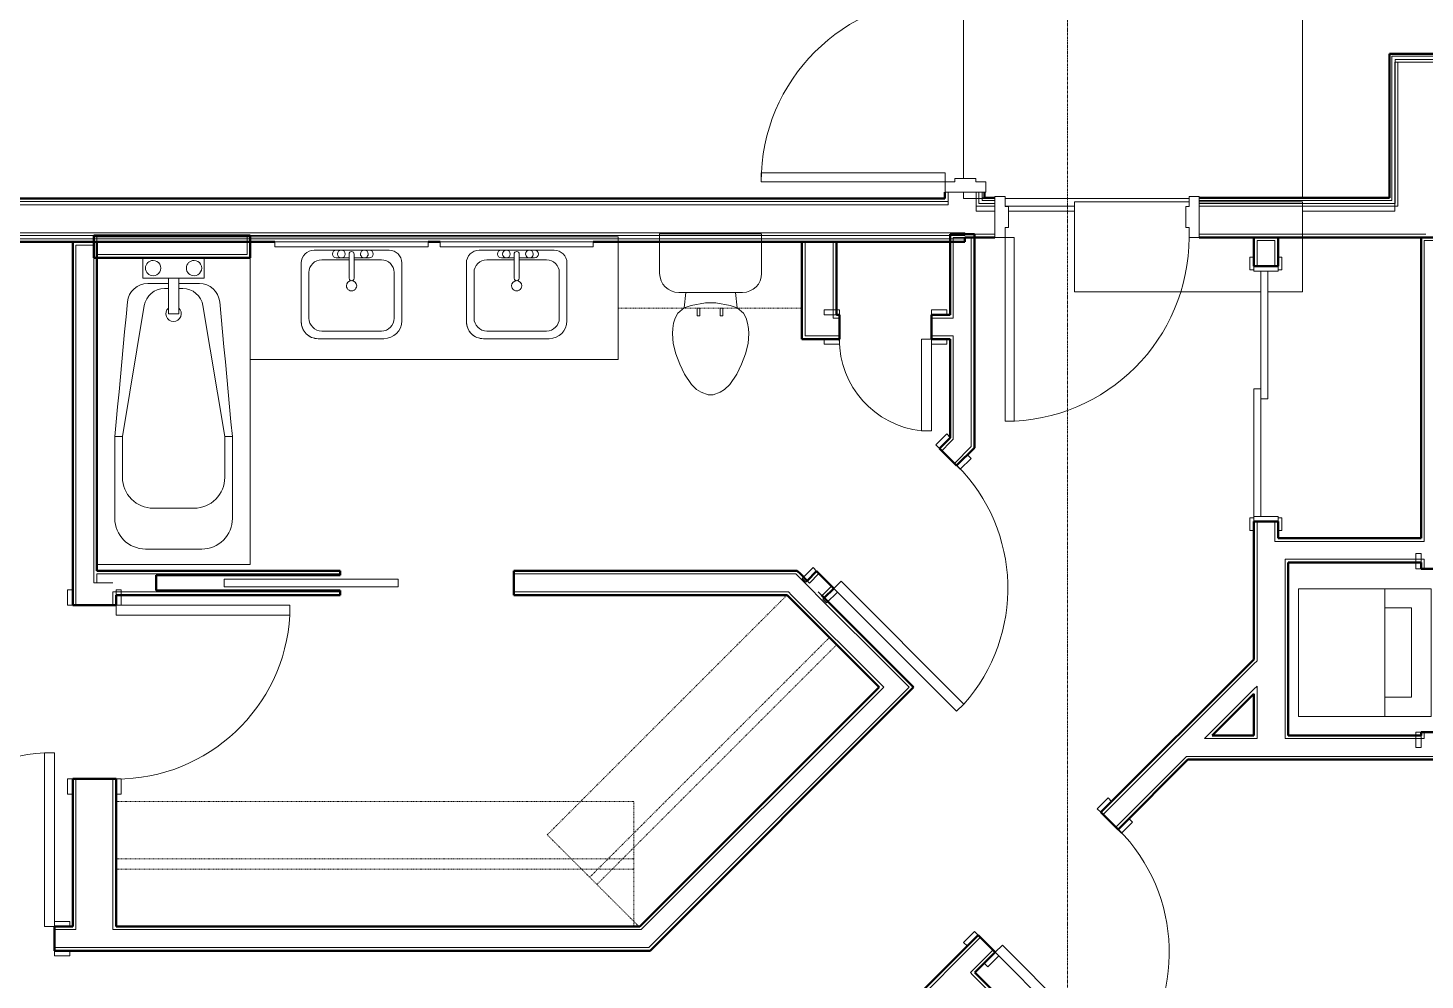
# Model space of a CAD drawing. Header units: inches. Extents: x -4218 to -1830, y 9767 to 12426.
# Drawn here: x -3684.8 to -3411.3, y 10199.8 to 10386.2 of the extents above; entities that cross this region are included whole.
import ezdxf

# ---------------------------------------------------------------- set-up
doc = ezdxf.new("R2010")
doc.units = ezdxf.units.IN
doc.header["$MEASUREMENT"] = 0
doc.linetypes.add('Dash', pattern=[0.25, 0.125, -0.125])
doc.linetypes.add('Grid Line 1_2_', pattern=[0.875, 0.5, -0.125, 0.125, -0.125])
for name, color, linetype, lineweight in [('0-1', 7, 'Continuous', 5), ('0-2', 252, 'Continuous', 9), ('0-3', 10, 'Continuous', 9), ('A-DOOR-1', 10, 'Continuous', 9), ('A-DOOR-2', 50, 'Continuous', 20), ('A-DOOR-FRAM-1', 50, 'Continuous', 20), ('A-FLOR-2', 252, 'Continuous', 9), ('A-FLOR-3', 10, 'Continuous', 9), ('A-FLOR-4', 192, 'Continuous', 9), ('A-WALL-1', 7, 'Continuous', 50), ('A-WALL-2', 250, 'Continuous', 13), ('I-WALL-1', 7, 'Continuous', 50), ('P-SANR-FIXT-1', 10, 'Continuous', 9), ('P-SANR-FIXT-2', 253, 'Continuous', 9), ('P-SANR-FIXT-3', 252, 'Continuous', 9), ('Q-CASE-1', 253, 'Continuous', 9), ('Q-CASE-2', 252, 'Continuous', 9), ('Q-CASE-3', 10, 'Continuous', 9), ('Q-CASE-4', 10, 'Dash', 9), ('Q-CASE-5', 254, 'Continuous', 9), ('Q-CASE-HDLN-1', 10, 'Dash', 9), ('S-GRID-1', 1, 'Grid Line 1_2_', 9)]:
    doc.layers.add(name, color=color, linetype=linetype, lineweight=lineweight)

# ---------------------------------------------------------------- blocks, each defined once
blk = doc.blocks.new('SWING - SINGLE - FLUSH - 2-10 x 6-8 - PASSAGE-3199410-BACKGROUND - 2ND FLOOR')
at = {"layer": 'A-DOOR-1'}
blk.add_arc((17, -4.25), 34.07, 180, 266.6343, dxfattribs=at)
at = {"layer": 'A-DOOR-2'}
for p, q in [((15, -4.25), (15, -38.26)), ((17, -4.25), (15, -4.25)), ((17, -4.25), (17, -38.26)), ((17, -38.26), (15, -38.26))]:
    blk.add_line(p, q, dxfattribs=at)
at = {"layer": 'A-DOOR-FRAM-1'}
for p, q in [((-20, 4.25), (-20, 5.25)), ((-20, 5.25), (-17, 5.25)), ((-17, 4.25), (-20, 4.25)), ((-17, 5.25), (-17, 4.25)), ((17, 4.25), (17, 5.25)), ((17, 5.25), (20, 5.25)), ((20, 4.25), (17, 4.25)), ((20, 5.25), (20, 4.25)), ((-20, -4.25), (-17, -4.25)), ((-20, -5.25), (-20, -4.25)), ((-17, -5.25), (-20, -5.25)), ((-17, -4.25), (-17, -5.25)), ((17, -4.25), (20, -4.25)), ((17, -5.25), (17, -4.25)), ((20, -5.25), (17, -5.25)), ((20, -4.25), (20, -5.25))]:
    blk.add_line(p, q, dxfattribs=at)
blk = doc.blocks.new('POCKET - FLUSH - 2-10 x 6-8-2882529-BACKGROUND - 2ND FLOOR')
at = {"layer": 'A-DOOR-2'}
for p, q in [((-39.67, 0.75), (-39.67, -0.75)), ((-5.67, 0.75), (-39.67, 0.75)), ((-5.67, -0.75), (-5.67, 0.75)), ((-39.67, -0.75), (-5.67, -0.75))]:
    blk.add_line(p, q, dxfattribs=at)
blk = doc.blocks.new('OD_CW_Closet - OD_CW_Closet-3110444-BACKGROUND - 2ND FLOOR')
at = {"layer": 'Q-CASE-HDLN-1'}
for p, q in [((67.13, 24), (0.74, 24)), ((0.74, 24), (0.74, -1.51)), ((67.13, -1.51), (67.13, 24)), ((0.74, 12.24), (67.13, 12.24)), ((0.74, 10.24), (67.13, 10.24)), ((0.74, -1.51), (67.13, -1.51))]:
    blk.add_line(p, q, dxfattribs=at)
blk = doc.blocks.new('OD_CW_Closet - OD_CW_Closet-3108933-BACKGROUND - 2ND FLOOR')
at = {"layer": 'Q-CASE-HDLN-1'}
for p, q in [((102.1, 24), (0.74, 24)), ((0.74, 24), (0.74, -0.45)), ((102.1, -0.45), (102.1, 24)), ((0.74, 12.78), (102.1, 12.78)), ((0.74, 10.78), (102.1, 10.78)), ((0.74, -0.45), (102.1, -0.45))]:
    blk.add_line(p, q, dxfattribs=at)
blk = doc.blocks.new('Stacked Washer and Dryer - 26_x25_ - Private-1352637-BACKGROUND - 2ND FLOOR')
at = {"layer": 'P-SANR-FIXT-1'}
for p, q in [((0, 12.5), (26, 12.5)), ((0, 12.5), (0, -12.5)), ((16.90625, 12.5), (16.90625, -12.5)), ((26, 12.5), (26, -12.5)), ((16.90625, 8.75), (22.09375, 8.75)), ((22.09375, 8.75), (22.09375, -8.75)), ((22.09375, -8.75), (16.90625, -8.75)), ((26, -12.5), (0, -12.5))]:
    blk.add_line(p, q, dxfattribs=at)
blk = doc.blocks.new('SWING - SINGLE - FLUSH - 2-10 x 6-8 - PRIVACY-3199407-BACKGROUND - 2ND FLOOR')
at = {"layer": 'A-DOOR-1'}
blk.add_arc((17, 2.37), 34.07, 93.3657, 180, dxfattribs=at)
at = {"layer": 'A-DOOR-2'}
for p, q in [((15, 2.37), (15, 36.38)), ((17, 36.38), (15, 36.38)), ((17, 2.37), (17, 36.38)), ((17, 2.37), (15, 2.37))]:
    blk.add_line(p, q, dxfattribs=at)
at = {"layer": 'A-DOOR-FRAM-1'}
for p, q in [((-17, 3.37), (-20, 3.37)), ((-20, 3.37), (-20, 2.37)), ((-17, 2.37), (-17, 3.37)), ((20, 3.37), (17, 3.37)), ((17, 3.37), (17, 2.37)), ((20, 2.37), (20, 3.37)), ((-20, 2.37), (-17, 2.37)), ((17, 2.37), (20, 2.37)), ((-17, -2.38), (-20, -2.38)), ((-20, -2.38), (-20, -3.38)), ((-17, -3.38), (-17, -2.38)), ((20, -2.38), (17, -2.38)), ((17, -2.38), (17, -3.38)), ((20, -3.38), (20, -2.38)), ((-20, -3.38), (-17, -3.38)), ((17, -3.38), (20, -3.38))]:
    blk.add_line(p, q, dxfattribs=at)
blk = doc.blocks.new('SLIDING - FLUSH - 4-0 x 6-8-3203584-BACKGROUND - 2ND FLOOR')
at = {"layer": 'A-DOOR-1'}
for p, q in [((-24.25, 3), (-26.75, 3)), ((-26.75, 3), (-26.75, 2.25)), ((-24.25, 2.25), (-24.25, 3)), ((24.25, 3), (24.25, 2.25)), ((26.75, 3), (24.25, 3)), ((26.75, 2.25), (26.75, 3)), ((-26.75, 2.25), (-24.25, 2.25)), ((24.25, 2.25), (26.75, 2.25)), ((-24.25, -2.5), (-26.75, -2.5)), ((-26.75, -2.5), (-26.75, -3.25)), ((-24.25, -3.25), (-24.25, -2.5)), ((26.75, -2.5), (24.25, -2.5)), ((24.25, -2.5), (24.25, -3.25)), ((26.75, -3.25), (26.75, -2.5)), ((-26.75, -3.25), (-24.25, -3.25)), ((24.25, -3.25), (26.75, -3.25))]:
    blk.add_line(p, q, dxfattribs=at)
at = {"layer": 'A-DOOR-2'}
for p, q in [((1, 2.25), (-24, 2.25)), ((-24, 2.25), (-24, 0.87)), ((-24, 0.87), (1, 0.87)), ((24, 0.87), (-1, 0.87)), ((-1, 0.87), (-1, -0.5)), ((1, 0.87), (1, 2.25)), ((24, -0.5), (24, 0.87)), ((-1, -0.5), (24, -0.5))]:
    blk.add_line(p, q, dxfattribs=at)
at = {"layer": 'A-DOOR-FRAM-1'}
for p, q in [((-24, 2.25), (-25, 2.25)), ((-25, 2.25), (-25, -2.5)), ((-24, -2.5), (-24, 2.25)), ((25, 2.25), (24, 2.25)), ((24, 2.25), (24, -2.5)), ((25, -2.5), (25, 2.25)), ((-25, -2.5), (-24, -2.5)), ((24, -2.5), (25, -2.5))]:
    blk.add_line(p, q, dxfattribs=at)
blk = doc.blocks.new('SWING - SINGLE - FLUSH - 2-8 x 6-8 - PASSAGE-3199406-BACKGROUND - 2ND FLOOR')
at = {"layer": 'A-DOOR-1'}
blk.add_arc((16, 2.37), 32.07, 93.5759, 180, dxfattribs=at)
at = {"layer": 'A-DOOR-2'}
for p, q in [((14, 2.37), (14, 34.38)), ((16, 34.38), (14, 34.38)), ((16, 2.37), (16, 34.38)), ((16, 2.37), (14, 2.37))]:
    blk.add_line(p, q, dxfattribs=at)
at = {"layer": 'A-DOOR-FRAM-1'}
for p, q in [((-16, 3.37), (-19, 3.37)), ((-19, 3.37), (-19, 2.37)), ((-16, 2.37), (-16, 3.37)), ((19, 3.37), (16, 3.37)), ((16, 3.37), (16, 2.37)), ((19, 2.37), (19, 3.37)), ((-19, 2.37), (-16, 2.37)), ((16, 2.37), (19, 2.37)), ((-16, -2.38), (-19, -2.38)), ((-19, -2.38), (-19, -3.38)), ((-16, -3.38), (-16, -2.38)), ((19, -2.38), (16, -2.38)), ((16, -2.38), (16, -3.38)), ((19, -3.38), (19, -2.38)), ((-19, -3.38), (-16, -3.38)), ((16, -3.38), (19, -3.38))]:
    blk.add_line(p, q, dxfattribs=at)
blk = doc.blocks.new('Bath Tub - Maestro - 60_x30_-V4-BACKGROUND - 2ND FLOOR')
at = {"layer": 'P-SANR-FIXT-1'}
for p, q in [((60, 30), (19.88, 30)), ((60, 0), (60, 30)), ((35, 25), (9.35, 20.74)), ((35, 26.5), (51, 26.5)), ((35, 26.5), (35, 25)), ((43, 25), (35, 25)), ((4, 21), (0, 21)), ((4, 16), (4, 21)), ((5, 16), (5, 20.04)), ((57, 20.5), (57, 9.5)), ((6, 16.8), (6, 16)), ((49, 11), (49, 19)), ((4, 14), (4, 16)), ((4, 16), (10.94, 16)), ((4, 9), (4, 14)), ((10.94, 14), (4, 14)), ((5, 9.96), (5, 14)), ((6, 14), (6, 13.2)), ((10.94, 14), (10.94, 16)), ((0, 9), (4, 9)), ((9.35, 9.26), (35, 5)), ((35, 3.5), (35, 5)), ((35, 5), (43, 5)), ((51, 3.5), (35, 3.5))]:
    blk.add_line(p, q, dxfattribs=at)
at = {"layer": 'P-SANR-FIXT-1', "flags": 128}
for points in [[(8.63, 24.03), (11.56, 24.3), (14.49, 24.58), (17.42, 24.85), (20.35, 25.13), (23.28, 25.4), (26.21, 25.68), (29.14, 25.95), (32.07, 26.23), (35, 26.5)], [(35, 3.5), (32.07, 3.77), (29.14, 4.05), (26.21, 4.32), (23.28, 4.6), (20.35, 4.87), (17.42, 5.15), (14.49, 5.42), (11.56, 5.7), (8.63, 5.97)]]:
    blk.add_lwpolyline(points, dxfattribs=at)
at = {"layer": 'P-SANR-FIXT-1'}
for centre, radius, start, end in [((43, 19), 6, 360, 90), ((51, 20.5), 6, 360, 90), ((9, 20.04), 4, 95.3558, 180), ((2, 19), 1.5, 360, 180), ((10, 16.8), 4, 99.4223, 180), ((2, 19), 1.5, 180, 360), ((10.94, 15), 1.5, 360, 137.9289), ((10.94, 15), 1.5, 222.0711, 360), ((2, 11), 1.5, 360, 180), ((2, 11), 1.5, 180, 360), ((10, 13.2), 4, 180, 260.5777), ((43, 11), 6, 270, 0), ((9, 9.96), 4, 180, 264.6442), ((51, 9.5), 6, 270, 360)]:
    blk.add_arc(centre, radius, start, end, dxfattribs=at)
at = {"layer": 'P-SANR-FIXT-2'}
blk.add_line((0, 21), (0, 9), dxfattribs=at)
at = {"layer": 'P-SANR-FIXT-3'}
for p, q in [((0, 30), (0, 21)), ((0, 21), (0, 9)), ((0, 9), (0, 0)), ((0, 0), (60, 0))]:
    blk.add_line(p, q, dxfattribs=at)
blk = doc.blocks.new('Toilet-Domestic-3D - Toilet-Domestic-3D-V144-BACKGROUND - 2ND FLOOR')
at = {"layer": 'P-SANR-FIXT-1'}
for p, q in [((-3.74, 10), (-2.74, 11)), ((-2.74, 11), (-1.87, 11.5)), ((-1.87, 11.5), (-0.5, 12)), ((-0.5, 12), (0.5, 12)), ((0.5, 12), (1.87, 11.5)), ((1.87, 11.5), (2.74, 11)), ((2.74, 11), (3.74, 10)), ((-5.13, 8), (-3.74, 10)), ((3.74, 10), (5.13, 8)), ((-6.79, 4), (-6.06, 6)), ((-6.06, 6), (-5.13, 8)), ((5.13, 8), (6.06, 6)), ((6.06, 6), (6.79, 4)), ((-7.33, 1.99), (-6.79, 4)), ((6.79, 4), (7.33, 1.99)), ((-7.5, 0), (-7.33, 1.99)), ((7.33, 1.99), (7.5, 0)), ((-7.41, -1), (-7.5, 0)), ((-7.24, -2), (-7.41, -1)), ((-6.97, -3), (-7.24, -2)), ((7.24, -2), (6.97, -3)), ((7.41, -1), (7.24, -2)), ((7.5, 0), (7.41, -1)), ((-6.4, -4), (-6.97, -3)), ((-5.21, -5), (-6.4, -4)), ((-3.84, -5.5), (-5.21, -5)), ((-4.86, -8.02), (-5.21, -5)), ((5.21, -5), (3.84, -5.5)), ((4.86, -8.02), (5.21, -5)), ((6.4, -4), (5.21, -5)), ((6.97, -3), (6.4, -4)), ((6.25, -8.02), (-6.25, -8.02)), ((-1, -6), (-3.84, -5.5)), ((1, -6), (-1, -6)), ((3.84, -5.5), (1, -6)), ((-9.98, -11.75), (-9.98, -17.93)), ((9.98, -17.93), (9.98, -11.75))]:
    blk.add_line(p, q, dxfattribs=at)
for centre, start, end in [((-6.25, -11.75), 90, 180), ((6.25, -11.75), 0, 90)]:
    blk.add_arc(centre, 3.73, start, end, dxfattribs=at)
at = {"layer": 'P-SANR-FIXT-3'}
for p, q in [((-9.98, -17.93), (-9.98, -19.45)), ((9.98, -19.47), (9.98, -17.93)), ((-9.98, -19.48), (9.98, -19.48))]:
    blk.add_line(p, q, dxfattribs=at)
blk = doc.blocks.new('Bath Vanity - Bath Vanity 72_-V145-BACKGROUND - 2ND FLOOR')
at = {"layer": 'Q-CASE-1'}
blk.add_line((36.74, 0), (36.74, 1), dxfattribs=at)
at = {"layer": 'Q-CASE-2'}
for p, q in [((36.74, 1), (36.74, 4.12)), ((-35.26, 1), (-35.26, 0)), ((-35.26, 0), (36.74, 0))]:
    blk.add_line(p, q, dxfattribs=at)
at = {"layer": 'Q-CASE-3'}
for p, q in [((36.74, 24), (-35.26, 24)), ((-35.26, 24), (-35.26, 1)), ((36.74, 4.12), (36.74, 24))]:
    blk.add_line(p, q, dxfattribs=at)
blk = doc.blocks.new('M_Sink Vanity-Square - 500 x 440mm-1372835-BACKGROUND - 2ND FLOOR')
at = {"layer": 'P-SANR-FIXT-1'}
for p, q in [((-5.72, 10.23), (7.14, 10.23)), ((-5.72, 10.23), (7.14, 10.23)), ((-5.22, 8.73), (6.46, 8.73)), ((-9.22, -4.59), (-9.22, 6.73)), ((-9.22, -4.59), (-9.22, 6.73)), ((-7.72, -2.72), (-7.72, 6.23)), ((8.96, 6.23), (8.96, -2.72)), ((10.46, 6.91), (10.46, -4.59)), ((10.46, 6.91), (10.46, -4.59)), ((0.12, -6.33), (0.12, -1.59)), ((1.12, -6.33), (1.12, -1.59)), ((0.12, -5.22), (-5.22, -5.22)), ((6.46, -5.22), (1.12, -5.22)), ((7.96, -7.09), (-6.72, -7.09)), ((7.96, -7.09), (-6.72, -7.09)), ((-2.88, -5.59), (0.12, -5.59)), ((3.62, -7.09), (-2.88, -7.09)), ((1.12, -5.59), (3.62, -5.59))]:
    blk.add_line(p, q, dxfattribs=at)
for centre, radius, start, end in [((-5.72, 6.73), 3.5, 90, 180), ((-5.72, 6.73), 3.5, 90, 180), ((-5.22, 6.23), 2.5, 90, 180), ((6.46, 6.23), 2.5, 360, 90), ((7.14, 6.91), 3.32, 0, 90), ((7.14, 6.91), 3.32, 360, 90), ((0.62, -0.13), 1, 360, 180), ((-5.22, -2.72), 2.5, 180, 270), ((0.62, -0.13), 1, 180, 0), ((0.62, -1.59), 0.5, 360, 180), ((6.46, -2.72), 2.5, 270, 360), ((-6.72, -4.59), 2.5, 180, 270), ((-6.72, -4.59), 2.5, 180, 270), ((7.96, -4.59), 2.5, 270, 0), ((7.96, -4.59), 2.5, 270, 0), ((-2.88, -6.34), 0.75, 90, 270), ((-1.88, -6.34), 0.75, 360, 180), ((-1.88, -6.34), 0.75, 180, 0), ((0.62, -6.33), 0.5, 180, 0), ((2.62, -6.34), 0.75, 0, 180), ((2.62, -6.34), 0.75, 180, 0), ((3.62, -6.34), 0.75, 270, 90)]:
    blk.add_arc(centre, radius, start, end, dxfattribs=at)
blk = doc.blocks.new('300 Series Wall Hung Cabinet_326 - 36_-2909953-BACKGROUND - 2ND FLOOR')
at = {"layer": 'Q-CASE-3'}
for p, q in [((-2.01, 14.69), (-2.5, 14.69)), ((-2.5, 14.69), (-2.5, 13.19)), ((-2.01, 13.19), (-2.01, 14.69)), ((2.49, 14.69), (2, 14.69)), ((2, 14.69), (2, 13.19)), ((2.49, 13.19), (2.49, 14.69)), ((-2.01, 13.19), (-2.5, 13.19)), ((2.49, 13.19), (2, 13.19))]:
    blk.add_line(p, q, dxfattribs=at)
at = {"layer": 'Q-CASE-4'}
for p, q in [((-18, 0.19), (-18, 13.19)), ((-18, 13.19), (18, 13.19)), ((18, 13.19), (18, 0.19)), ((18, 0.19), (-18, 0.19))]:
    blk.add_line(p, q, dxfattribs=at)
blk = doc.blocks.new('BATHROOM MIRROR - BATHROOM MIRROR 30_-2860221-BACKGROUND - 2ND FLOOR')
at = {"layer": 'Q-CASE-3'}
for p, q in [((-14.26, -23), (15.74, -23)), ((-14.26, -23), (-14.26, -24)), ((15.74, -24), (-14.26, -24)), ((15.74, -24), (15.74, -23))]:
    blk.add_line(p, q, dxfattribs=at)
at = {"layer": 'Q-CASE-5'}
blk.add_line((12.74, -24), (-11.26, -24), dxfattribs=at)
blk = doc.blocks.new('SWING - SINGLE - FLUSH - 1-6 X 6-8 PASSAGE-3199409-BACKGROUND - 2ND FLOOR')
at = {"layer": 'A-DOOR-1'}
blk.add_arc((9, -2.38), 18.07, 180, 263.6442, dxfattribs=at)
at = {"layer": 'A-DOOR-2'}
for p, q in [((7, -2.38), (7, -20.33)), ((9, -2.38), (7, -2.38)), ((9, -2.38), (9, -20.33)), ((9, -20.33), (7, -20.33))]:
    blk.add_line(p, q, dxfattribs=at)
at = {"layer": 'A-DOOR-FRAM-1'}
for p, q in [((-12, 2.37), (-12, 3.37)), ((-12, 3.37), (-9, 3.37)), ((-9, 3.37), (-9, 2.37)), ((9, 2.37), (9, 3.37)), ((9, 3.37), (12, 3.37)), ((12, 3.37), (12, 2.37)), ((-9, 2.37), (-12, 2.37)), ((12, 2.37), (9, 2.37)), ((-12, -2.38), (-9, -2.38)), ((-12, -3.38), (-12, -2.38)), ((-9, -2.38), (-9, -3.38)), ((9, -2.38), (12, -2.38)), ((9, -3.38), (9, -2.38)), ((12, -2.38), (12, -3.38)), ((-9, -3.38), (-12, -3.38)), ((12, -3.38), (9, -3.38))]:
    blk.add_line(p, q, dxfattribs=at)
blk = doc.blocks.new('CTR - 1st Phase - Unit Layouts_rvt-1-BACKGROUND - 2ND FLOOR')
at = {"layer": 'A-WALL-1'}
for p, q in [((-3676.05, 10344.34), (-3676.05, 10277.59)), ((-3675.42, 10344.34), (-3676.05, 10344.34)), ((-3671.92, 10344.34), (-3675.42, 10344.34)), ((-3641.3, 10345.59), (-3671.92, 10345.59)), ((-3671.92, 10345.59), (-3671.92, 10345.34)), ((-3671.92, 10345.34), (-3671.92, 10341.84)), ((-3671.3, 10344.34), (-3671.92, 10344.34)), ((-3671.3, 10279.96), (-3671.3, 10344.34)), ((-3641.3, 10345.34), (-3641.3, 10345.59)), ((-3641.3, 10341.84), (-3641.3, 10345.34)), ((-3533.3, 10344.34), (-3533.3, 10325.31)), ((-3526.55, 10344.34), (-3533.3, 10344.34)), ((-3526.55, 10330.06), (-3526.55, 10344.34)), ((-3504.3, 10345.84), (-3504.3, 10330.06)), ((-3503.67, 10345.84), (-3504.3, 10345.84)), ((-3500.17, 10345.84), (-3503.67, 10345.84)), ((-3499.55, 10345.84), (-3500.17, 10345.84)), ((-3499.55, 10304.01), (-3499.55, 10345.84)), ((-3444.22, 10345.21), (-3444.85, 10345.21)), ((-3444.85, 10345.21), (-3444.85, 10339.59)), ((-3440.72, 10345.21), (-3444.22, 10345.21)), ((-3440.1, 10345.21), (-3440.72, 10345.21)), ((-3440.1, 10339.59), (-3440.1, 10345.21)), ((-3411.47, 10345.21), (-3412.1, 10345.21)), ((-3412.1, 10345.21), (-3412.1, 10286.32)), ((-3407.97, 10345.21), (-3411.47, 10345.21)), ((-3671.92, 10341.84), (-3671.92, 10341.21)), ((-3671.92, 10341.21), (-3641.3, 10341.21)), ((-3641.3, 10341.21), (-3641.3, 10341.84)), ((-3444.85, 10339.59), (-3440.1, 10339.59)), ((-3525.92, 10330.06), (-3526.55, 10330.06)), ((-3525.92, 10325.31), (-3525.92, 10330.06)), ((-3504.3, 10330.06), (-3507.92, 10330.06)), ((-3507.92, 10330.06), (-3507.92, 10325.31)), ((-3533.3, 10325.31), (-3532.67, 10325.31)), ((-3532.67, 10325.31), (-3526.55, 10325.31)), ((-3526.55, 10325.31), (-3525.92, 10325.31)), ((-3507.92, 10325.31), (-3504.3, 10325.31)), ((-3504.3, 10325.31), (-3504.3, 10305.98)), ((-3504.3, 10305.98), (-3506.38, 10303.9)), ((-3506.38, 10303.9), (-3504.3, 10301.82)), ((-3503.02, 10300.54), (-3499.55, 10304.01)), ((-3504.3, 10301.82), (-3503.02, 10300.54)), ((-3440.1, 10289.59), (-3444.85, 10289.59)), ((-3444.85, 10289.59), (-3444.85, 10286.32)), ((-3440.1, 10286.32), (-3440.1, 10289.59)), ((-3444.85, 10286.32), (-3444.85, 10262.61)), ((-3438.1, 10286.32), (-3440.1, 10286.32)), ((-3412.1, 10286.32), (-3438.1, 10286.32)), ((-3438.1, 10281.57), (-3412.1, 10281.57)), ((-3438.1, 10247.74), (-3438.1, 10281.57)), ((-3412.1, 10281.57), (-3412.1, 10280.36)), ((-3412.1, 10280.36), (-3407.35, 10280.36)), ((-3623.7, 10279.96), (-3671.3, 10279.96)), ((-3659.7, 10276.09), (-3659.7, 10279.09)), ((-3659.7, 10279.09), (-3623.7, 10279.09)), ((-3623.7, 10279.09), (-3623.7, 10279.96)), ((-3534.24, 10279.96), (-3589.7, 10279.96)), ((-3589.7, 10279.96), (-3589.7, 10275.21)), ((-3533.61, 10279.34), (-3534.24, 10279.96)), ((-3532.28, 10278), (-3533.61, 10279.34)), ((-3530.42, 10279.86), (-3532.28, 10278)), ((-3527.06, 10276.5), (-3530.42, 10279.86)), ((-3667.55, 10275.21), (-3623.7, 10275.21)), ((-3623.7, 10276.09), (-3659.7, 10276.09)), ((-3623.7, 10275.21), (-3623.7, 10276.09)), ((-3589.7, 10275.21), (-3536.21, 10275.21)), ((-3536.21, 10275.21), (-3518.17, 10257.18)), ((-3514.81, 10260.53), (-3529.49, 10275.21)), ((-3529.49, 10275.21), (-3528.92, 10274.64)), ((-3528.92, 10274.64), (-3527.06, 10276.5)), ((-3444.85, 10262.61), (-3474.79, 10232.68)), ((-3511.89, 10257.62), (-3514.81, 10260.53)), ((-3518.17, 10257.18), (-3565, 10210.34)), ((-3563.04, 10205.59), (-3511.45, 10257.18)), ((-3511.45, 10257.18), (-3511.89, 10257.62)), ((-3453, 10247.74), (-3444.85, 10255.89)), ((-3444.85, 10255.89), (-3444.85, 10247.74)), ((-3444.85, 10247.74), (-3453, 10247.74)), ((-3412.1, 10247.74), (-3438.1, 10247.74)), ((-3407.35, 10248.36), (-3412.1, 10248.36)), ((-3412.1, 10248.36), (-3412.1, 10247.74)), ((-3471.43, 10229.32), (-3457.75, 10242.99)), ((-3457.75, 10242.99), (-3403.72, 10242.99)), ((-3474.79, 10232.68), (-3471.43, 10229.32)), ((-3676.05, 10210.34), (-3679.58, 10210.34)), ((-3679.58, 10210.34), (-3679.58, 10205.59)), ((-3565, 10210.34), (-3667.55, 10210.34)), ((-3498.83, 10208.63), (-3518.75, 10188.71)), ((-3495.47, 10205.27), (-3498.83, 10208.63)), ((-3679.58, 10205.59), (-3676.05, 10205.59)), ((-3667.55, 10205.59), (-3569.75, 10205.59)), ((-3569.75, 10205.59), (-3563.92, 10205.59)), ((-3563.92, 10205.59), (-3563.04, 10205.59)), ((-3499.45, 10201.3), (-3495.47, 10205.27)), ((-3485.29, 10187.14), (-3499.45, 10201.3))]:
    blk.add_line(p, q, dxfattribs=at)
at = {"layer": 'A-WALL-2'}
for p, q in [((-3675.42, 10277.59), (-3675.42, 10343.71)), ((-3671.92, 10343.71), (-3675.42, 10343.71)), ((-3671.92, 10345.34), (-3671.3, 10345.34)), ((-3671.92, 10345.34), (-3671.3, 10345.34)), ((-3671.92, 10277.59), (-3671.92, 10343.71)), ((-3671.3, 10345.34), (-3641.92, 10345.34)), ((-3671.3, 10345.34), (-3671.3, 10341.84)), ((-3641.92, 10345.34), (-3641.3, 10345.34)), ((-3641.92, 10345.34), (-3641.3, 10345.34)), ((-3641.92, 10341.84), (-3641.92, 10345.34)), ((-3532.67, 10325.93), (-3532.67, 10344.34)), ((-3527.17, 10329.43), (-3527.17, 10344.34)), ((-3503.67, 10329.43), (-3503.67, 10345.21)), ((-3500.17, 10345.21), (-3503.67, 10345.21)), ((-3500.17, 10304.27), (-3500.17, 10345.21)), ((-3440.72, 10344.59), (-3444.22, 10344.59)), ((-3444.22, 10344.59), (-3444.22, 10339.59)), ((-3440.72, 10344.59), (-3440.72, 10339.59)), ((-3407.97, 10344.59), (-3411.47, 10344.59)), ((-3411.47, 10344.59), (-3411.47, 10285.7)), ((-3671.3, 10341.84), (-3641.92, 10341.84)), ((-3526.55, 10329.43), (-3527.17, 10329.43)), ((-3525.92, 10329.43), (-3526.55, 10329.43)), ((-3504.3, 10329.43), (-3507.92, 10329.43)), ((-3503.67, 10329.43), (-3504.3, 10329.43)), ((-3527.17, 10325.93), (-3532.67, 10325.93)), ((-3526.55, 10325.93), (-3527.17, 10325.93)), ((-3525.92, 10325.93), (-3526.55, 10325.93)), ((-3504.3, 10325.93), (-3507.92, 10325.93)), ((-3503.67, 10325.93), (-3504.3, 10325.93)), ((-3503.67, 10305.72), (-3503.67, 10325.93)), ((-3505.94, 10303.46), (-3504.3, 10305.1)), ((-3503.67, 10305.72), (-3504.3, 10305.1)), ((-3500.17, 10304.27), (-3503.46, 10300.98)), ((-3444.22, 10289.59), (-3444.22, 10286.32)), ((-3440.72, 10289.59), (-3440.72, 10286.32)), ((-3444.22, 10285.7), (-3444.22, 10286.32)), ((-3440.72, 10285.7), (-3440.72, 10286.32)), ((-3444.22, 10262.35), (-3444.22, 10285.7)), ((-3440.72, 10285.7), (-3438.72, 10285.7)), ((-3438.72, 10285.7), (-3438.1, 10285.7)), ((-3438.1, 10285.7), (-3412.1, 10285.7)), ((-3412.1, 10285.7), (-3411.47, 10285.7)), ((-3438.72, 10282.2), (-3438.1, 10282.2)), ((-3438.72, 10247.74), (-3438.72, 10282.2)), ((-3438.1, 10282.2), (-3412.1, 10282.2)), ((-3412.1, 10282.2), (-3411.47, 10282.2)), ((-3411.47, 10282.2), (-3411.47, 10280.36)), ((-3671.3, 10277.59), (-3671.3, 10279.34)), ((-3671.3, 10279.34), (-3623.7, 10279.34)), ((-3671.3, 10279.34), (-3671.3, 10277.59)), ((-3589.7, 10279.34), (-3534.5, 10279.34)), ((-3534.5, 10279.34), (-3531, 10275.84)), ((-3532.28, 10278), (-3531.83, 10277.56)), ((-3531.83, 10277.56), (-3529.98, 10279.42)), ((-3675.42, 10273.24), (-3675.42, 10277.59)), ((-3671.92, 10277.59), (-3671.3, 10277.59)), ((-3671.3, 10277.59), (-3671.92, 10277.59)), ((-3671.3, 10277.59), (-3668.17, 10277.59)), ((-3668.17, 10277.59), (-3671.3, 10277.59)), ((-3667.55, 10275.84), (-3668.17, 10275.84)), ((-3668.17, 10273.24), (-3668.17, 10275.84)), ((-3667.55, 10275.84), (-3623.7, 10275.84)), ((-3589.7, 10275.84), (-3535.95, 10275.84)), ((-3535.95, 10275.84), (-3535.32, 10275.21)), ((-3535.32, 10275.21), (-3517.73, 10257.62)), ((-3531, 10275.84), (-3530.37, 10275.21)), ((-3530.37, 10275.21), (-3515.25, 10260.09)), ((-3530.11, 10275.84), (-3529.49, 10275.21)), ((-3529.36, 10275.09), (-3527.5, 10276.94)), ((-3444.85, 10261.73), (-3474.34, 10232.23)), ((-3444.22, 10262.35), (-3444.85, 10261.73)), ((-3515.25, 10260.09), (-3514.81, 10259.65)), ((-3514.81, 10259.65), (-3512.33, 10257.18)), ((-3564.74, 10209.71), (-3517.28, 10257.18)), ((-3563.29, 10206.21), (-3512.33, 10257.18)), ((-3517.73, 10257.62), (-3517.28, 10257.18)), ((-3444.85, 10256.78), (-3454.51, 10247.11)), ((-3444.22, 10257.4), (-3444.85, 10256.78)), ((-3444.22, 10247.74), (-3444.22, 10257.4)), ((-3444.22, 10247.11), (-3444.22, 10247.74)), ((-3438.72, 10247.11), (-3438.72, 10247.74)), ((-3411.47, 10248.36), (-3411.47, 10247.74)), ((-3411.47, 10247.11), (-3411.47, 10247.74)), ((-3454.51, 10247.11), (-3453.63, 10247.11)), ((-3453.63, 10247.11), (-3444.22, 10247.11)), ((-3438.72, 10247.11), (-3411.47, 10247.11)), ((-3458.01, 10243.61), (-3471.87, 10229.76)), ((-3458.01, 10243.61), (-3457.13, 10243.61)), ((-3457.13, 10243.61), (-3403.72, 10243.61)), ((-3675.42, 10209.71), (-3675.42, 10239.24)), ((-3668.17, 10209.71), (-3668.17, 10239.24)), ((-3679.58, 10209.71), (-3676.05, 10209.71)), ((-3675.42, 10209.71), (-3676.05, 10209.71)), ((-3667.55, 10209.71), (-3668.17, 10209.71)), ((-3565.63, 10209.71), (-3667.55, 10209.71)), ((-3564.74, 10209.71), (-3565.63, 10209.71)), ((-3498.39, 10208.19), (-3518.75, 10187.83)), ((-3679.58, 10206.21), (-3676.05, 10206.21)), ((-3675.42, 10206.21), (-3676.05, 10206.21)), ((-3668.17, 10206.21), (-3675.42, 10206.21)), ((-3667.55, 10206.21), (-3668.17, 10206.21)), ((-3569.13, 10206.21), (-3667.55, 10206.21)), ((-3568.24, 10206.21), (-3569.13, 10206.21)), ((-3563.29, 10206.21), (-3568.24, 10206.21)), ((-3495.91, 10205.72), (-3500.33, 10201.3)), ((-3500.33, 10201.3), (-3499.89, 10200.86)), ((-3499.89, 10200.86), (-3485.29, 10186.25))]:
    blk.add_line(p, q, dxfattribs=at)
at = {"layer": 'I-WALL-1'}
for p, q in [((-3676.05, 10277.59), (-3676.05, 10273.24)), ((-3667.55, 10273.24), (-3667.55, 10275.21)), ((-3676.05, 10273.24), (-3667.55, 10273.24)), ((-3676.05, 10239.24), (-3676.05, 10210.34)), ((-3667.55, 10239.24), (-3676.05, 10239.24)), ((-3667.55, 10210.34), (-3667.55, 10239.24)), ((-3676.05, 10205.59), (-3675.42, 10205.59)), ((-3675.42, 10205.59), (-3667.55, 10205.59))]:
    blk.add_line(p, q, dxfattribs=at)
at = {"layer": '0-2'}
for name, p, rotation in [('Bath Vanity - Bath Vanity 72_-V145-BACKGROUND - 2ND FLOOR', (-3604.56, 10345.34), 180), ('BATHROOM MIRROR - BATHROOM MIRROR 30_-2860221-BACKGROUND - 2ND FLOOR', (-3620.73, 10320.34), 180), ('BATHROOM MIRROR - BATHROOM MIRROR 30_-2860221-BACKGROUND - 2ND FLOOR', (-3588.4, 10320.34), 180), ('300 Series Wall Hung Cabinet_326 - 36_-2909953-BACKGROUND - 2ND FLOOR', (-3551.3, 10344.53), 180), ('Toilet-Domestic-3D - Toilet-Domestic-3D-V144-BACKGROUND - 2ND FLOOR', (-3551.17, 10326.41), 180), ('Bath Tub - Maestro - 60_x30_-V4-BACKGROUND - 2ND FLOOR', (-3671.3, 10341.21), 270.0000000000172), ('M_Sink Vanity-Square - 500 x 440mm-1372835-BACKGROUND - 2ND FLOOR', (-3620.84, 10335.62), 180), ('M_Sink Vanity-Square - 500 x 440mm-1372835-BACKGROUND - 2ND FLOOR', (-3588.52, 10335.62), 180), ('SLIDING - FLUSH - 4-0 x 6-8-3203584-BACKGROUND - 2ND FLOOR', (-3442.6, 10314.59), 89.9999999999961), ('SWING - SINGLE - FLUSH - 2-10 x 6-8 - PRIVACY-3199407-BACKGROUND - 2ND FLOOR', (-3516.72, 10290.2), 225.0000000000024), ('SWING - SINGLE - FLUSH - 2-8 x 6-8 - PASSAGE-3199406-BACKGROUND - 2ND FLOOR', (-3409.72, 10264.36), 269.9999999999993), ('SWING - SINGLE - FLUSH - 2-10 x 6-8 - PASSAGE-3199410-BACKGROUND - 2ND FLOOR', (-3671.8, 10256.24), 90.00000000000318), ('OD_CW_Closet - OD_CW_Closet-3110444-BACKGROUND - 2ND FLOOR', (-3534.62, 10274.67), 225.0000000000065), ('OD_CW_Closet - OD_CW_Closet-3108933-BACKGROUND - 2ND FLOOR', (-3565.44, 10234.34), 180), ('SWING - SINGLE - FLUSH - 2-10 x 6-8 - PRIVACY-3199407-BACKGROUND - 2ND FLOOR', (-3485.13, 10218.97), 225.000000000005)]:
    blk.add_blockref(name, p, dxfattribs=dict(at, rotation=rotation))
for name, p in [('SWING - SINGLE - FLUSH - 1-6 X 6-8 PASSAGE-3199409-BACKGROUND - 2ND FLOOR', (-3516.92, 10327.68)), ('POCKET - FLUSH - 2-10 x 6-8-2882529-BACKGROUND - 2ND FLOOR', (-3606.7, 10277.59)), ('Stacked Washer and Dryer - 26_x25_ - Private-1352637-BACKGROUND - 2ND FLOOR', (-3436.1, 10263.95)), ('SWING - SINGLE - FLUSH - 2-10 x 6-8 - PRIVACY-3199407-BACKGROUND - 2ND FLOOR', (-3696.58, 10207.96))]:
    blk.add_blockref(name, p, dxfattribs=at)
blk = doc.blocks.new('HOLLOW METAL - UNIT DOOR-2191980-BACKGROUND - 2ND FLOOR')
at = {"layer": 'A-DOOR-1'}
blk.add_arc((18, -4.125), 36, 180, 270, dxfattribs=at)
at = {"layer": 'A-DOOR-2'}
for p, q in [((16.25, -4.125), (18, -4.125)), ((16.25, -40.125), (16.25, -4.125)), ((18, -4.125), (18, -40.125)), ((18, -40.125), (16.25, -40.125))]:
    blk.add_line(p, q, dxfattribs=at)
at = {"layer": 'A-DOOR-FRAM-1'}
for p, q in [((-20, 3.875), (-18, 3.875)), ((-20, -4.125), (-20, 3.875)), ((-18, 3.875), (-18, 1.9375)), ((18, 3.875), (20, 3.875)), ((18, 1.9375), (18, 3.875)), ((20, 3.875), (20, -4.125)), ((-18, 1.9375), (-17.375, 1.9375)), ((-17.375, 1.9375), (-17.375, -2.1875)), ((17.375, 1.9375), (18, 1.9375)), ((17.375, -2.1875), (17.375, 1.9375)), ((-18, -2.1875), (-18, -4.125)), ((-17.375, -2.1875), (-18, -2.1875)), ((18, -2.1875), (17.375, -2.1875)), ((18, -4.125), (18, -2.1875)), ((-18, -4.125), (-20, -4.125)), ((20, -4.125), (18, -4.125))]:
    blk.add_line(p, q, dxfattribs=at)
blk = doc.blocks.new('HOLLOW METAL - UNIT DOOR-2191978-BACKGROUND - 2ND FLOOR')
at = {"layer": 'A-DOOR-1'}
blk.add_arc((18, 4.125), 36, 90, 180, dxfattribs=at)
at = {"layer": 'A-DOOR-2'}
for p, q in [((18, 40.125), (16.25, 40.125)), ((16.25, 40.125), (16.25, 4.125)), ((18, 4.125), (18, 40.125)), ((16.25, 4.125), (18, 4.125))]:
    blk.add_line(p, q, dxfattribs=at)
at = {"layer": 'A-DOOR-FRAM-1'}
for p, q in [((-18, 4.125), (-20, 4.125)), ((-20, 4.125), (-20, -3.875)), ((-18, 2.1875), (-18, 4.125)), ((18, 4.125), (18, 2.1875)), ((20, 4.125), (18, 4.125)), ((20, -3.875), (20, 4.125)), ((-17.375, 2.1875), (-18, 2.1875)), ((-17.375, -1.9375), (-17.375, 2.1875)), ((18, 2.1875), (17.375, 2.1875)), ((17.375, 2.1875), (17.375, -1.9375)), ((-18, -3.875), (-18, -1.9375)), ((-18, -1.9375), (-17.375, -1.9375)), ((17.375, -1.9375), (18, -1.9375)), ((18, -1.9375), (18, -3.875)), ((-20, -3.875), (-18, -3.875)), ((18, -3.875), (20, -3.875))]:
    blk.add_line(p, q, dxfattribs=at)
blk = doc.blocks.new('CTR - 1st Phase - Common Walls_rvt-1-BACKGROUND - 2ND FLOOR')
at = {"layer": 'A-FLOR-2'}
for p, q in [((-3501.67, 10354.09), (-3501.67, 10352.81)), ((-3501.67, 10352.81), (-3495.52, 10352.81)), ((-3455.52, 10352.81), (-3435.32, 10352.81)), ((-3435.32, 10352.19), (-3455.52, 10352.19)), ((-3435.32, 10352.81), (-3435.32, 10352.96)), ((-3435.32, 10345.21), (-3435.32, 10352.19))]:
    blk.add_line(p, q, dxfattribs=at)
at = {"layer": 'A-FLOR-3'}
for p, q in [((-3501.67, 10391.46), (-3501.67, 10356.71)), ((-3435.32, 10352.96), (-3435.32, 10391.46)), ((-3493.52, 10352.81), (-3457.52, 10352.81)), ((-3457.52, 10352.19), (-3479.92, 10352.19)), ((-3479.92, 10352.19), (-3479.92, 10334.57)), ((-3435.32, 10334.57), (-3435.32, 10345.21)), ((-3479.92, 10334.57), (-3443.47, 10334.57)), ((-3442.1, 10334.57), (-3435.32, 10334.57))]:
    blk.add_line(p, q, dxfattribs=at)
at = {"layer": 'A-WALL-2'}
for p, q in [((-3342.97, 10380.66), (-3417.8, 10380.66)), ((-3417.8, 10380.04), (-3417.8, 10380.66)), ((-3417.8, 10373.41), (-3417.8, 10380.04)), ((-3342.97, 10380.04), (-3417.17, 10380.04)), ((-3417.17, 10379.54), (-3417.17, 10380.04)), ((-3417.17, 10373.41), (-3417.17, 10379.54)), ((-3342.97, 10379.54), (-3416.67, 10379.54)), ((-3416.67, 10374.04), (-3416.67, 10379.54)), ((-3417.8, 10352.46), (-3417.8, 10373.41)), ((-3417.17, 10351.84), (-3417.17, 10373.41)), ((-3416.67, 10373.41), (-3416.67, 10374.04)), ((-3416.67, 10351.34), (-3416.67, 10373.41)), ((-3504.67, 10352.21), (-3852.47, 10352.21)), ((-3504.67, 10351.59), (-3852.47, 10351.59)), ((-3504.67, 10352.84), (-3504.67, 10354.09)), ((-3504.67, 10352.84), (-3504.67, 10352.46)), ((-3504.67, 10352.46), (-3504.67, 10352.21)), ((-3504.67, 10352.21), (-3504.67, 10351.84)), ((-3504.67, 10351.84), (-3504.67, 10351.59)), ((-3499.17, 10352.96), (-3499.17, 10354.09)), ((-3499.17, 10352.96), (-3499.17, 10351.84)), ((-3499.17, 10351.84), (-3499.17, 10351.34)), ((-3498.67, 10352.96), (-3498.67, 10354.09)), ((-3498.67, 10352.96), (-3498.67, 10352.46)), ((-3498.67, 10352.46), (-3498.67, 10351.84)), ((-3495.52, 10351.84), (-3498.67, 10351.84)), ((-3498.05, 10352.96), (-3498.05, 10354.09)), ((-3498.05, 10352.96), (-3497.55, 10352.96)), ((-3498.05, 10352.96), (-3498.05, 10352.46)), ((-3495.52, 10352.46), (-3498.05, 10352.46)), ((-3418.3, 10352.46), (-3455.52, 10352.46)), ((-3418.3, 10351.84), (-3455.52, 10351.84)), ((-3417.8, 10352.46), (-3418.3, 10352.46)), ((-3417.8, 10351.84), (-3418.3, 10351.84)), ((-3417.17, 10351.84), (-3417.8, 10351.84)), ((-3495.52, 10351.34), (-3499.17, 10351.34)), ((-3418.3, 10351.34), (-3455.52, 10351.34)), ((-3417.17, 10351.34), (-3418.3, 10351.34)), ((-3416.67, 10351.34), (-3417.17, 10351.34)), ((-3501.42, 10346.09), (-3852.47, 10346.09)), ((-3501.42, 10345.84), (-3501.42, 10346.09)), ((-3501.42, 10346.09), (-3501.42, 10345.84)), ((-3501.42, 10345.59), (-3852.47, 10345.59)), ((-3501.42, 10344.96), (-3852.47, 10344.96)), ((-3501.42, 10345.59), (-3501.42, 10345.84)), ((-3495.52, 10345.84), (-3501.42, 10345.84)), ((-3501.42, 10345.84), (-3501.42, 10345.59)), ((-3418.3, 10345.84), (-3455.52, 10345.84)), ((-3416.67, 10345.84), (-3418.3, 10345.84)), ((-3411.17, 10345.84), (-3416.67, 10345.84))]:
    blk.add_line(p, q, dxfattribs=at)
at = {"layer": 'I-WALL-1'}
for p, q in [((-3342.97, 10381.16), (-3418.3, 10381.16)), ((-3418.3, 10381.16), (-3418.3, 10380.66)), ((-3418.3, 10380.66), (-3418.3, 10373.41)), ((-3418.3, 10373.41), (-3418.3, 10352.96)), ((-3505.3, 10352.84), (-3852.47, 10352.84)), ((-3505.3, 10354.09), (-3505.3, 10352.84)), ((-3497.55, 10352.96), (-3497.55, 10354.09)), ((-3495.52, 10352.96), (-3497.55, 10352.96)), ((-3418.3, 10352.96), (-3455.52, 10352.96)), ((-3852.47, 10344.34), (-3636.46, 10344.34)), ((-3606.46, 10344.34), (-3604.14, 10344.34)), ((-3574.14, 10344.34), (-3501.42, 10344.34)), ((-3501.42, 10344.34), (-3501.42, 10345.21)), ((-3501.42, 10345.21), (-3495.52, 10345.21)), ((-3455.52, 10345.21), (-3418.3, 10345.21)), ((-3418.3, 10345.21), (-3411.17, 10345.21))]:
    blk.add_line(p, q, dxfattribs=at)
at = {"layer": '0-3'}
for name, p, rotation in [('HOLLOW METAL - UNIT DOOR-2191980-BACKGROUND - 2ND FLOOR', (-3501.17, 10374.09), 270.0000000000046), ('HOLLOW METAL - UNIT DOOR-2191978-BACKGROUND - 2ND FLOOR', (-3475.52, 10349.34), 180)]:
    blk.add_blockref(name, p, dxfattribs=dict(at, rotation=rotation))

msp = doc.modelspace()

# ---------------------------------------------------------------- linework, layer by layer
at = {"layer": 'A-FLOR-4'}
for p, q in [((-3417.27, 10379.54), (-3417.27, 10350.34)), ((-3417.27, 10379.54), (-3202.37, 10379.54)), ((-3416.67, 10351.34), (-3416.67, 10379.54)), ((-3499.17, 10352.81), (-3499.17, 10350.34)), ((-3499.17, 10351.34), (-3495.52, 10351.34)), ((-3495.52, 10350.34), (-3499.17, 10350.34)), ((-3493.52, 10351.34), (-3479.92, 10351.34)), ((-3479.92, 10350.34), (-3492.9, 10350.34)), ((-3435.32, 10351.34), (-3416.67, 10351.34)), ((-3417.27, 10350.34), (-3435.32, 10350.34))]:
    msp.add_line(p, q, dxfattribs=at)
at = {"layer": 'S-GRID-1'}
msp.add_line((-3481.32, 9836.18), (-3481.32, 12376.81), dxfattribs=at)

# ---------------------------------------------------------------- block references
at = {"layer": '0-1'}
for name in ['CTR - 1st Phase - Unit Layouts_rvt-1-BACKGROUND - 2ND FLOOR', 'CTR - 1st Phase - Common Walls_rvt-1-BACKGROUND - 2ND FLOOR']:
    msp.add_blockref(name, (0, 0), dxfattribs=at)

doc.saveas('drawing.dxf')
